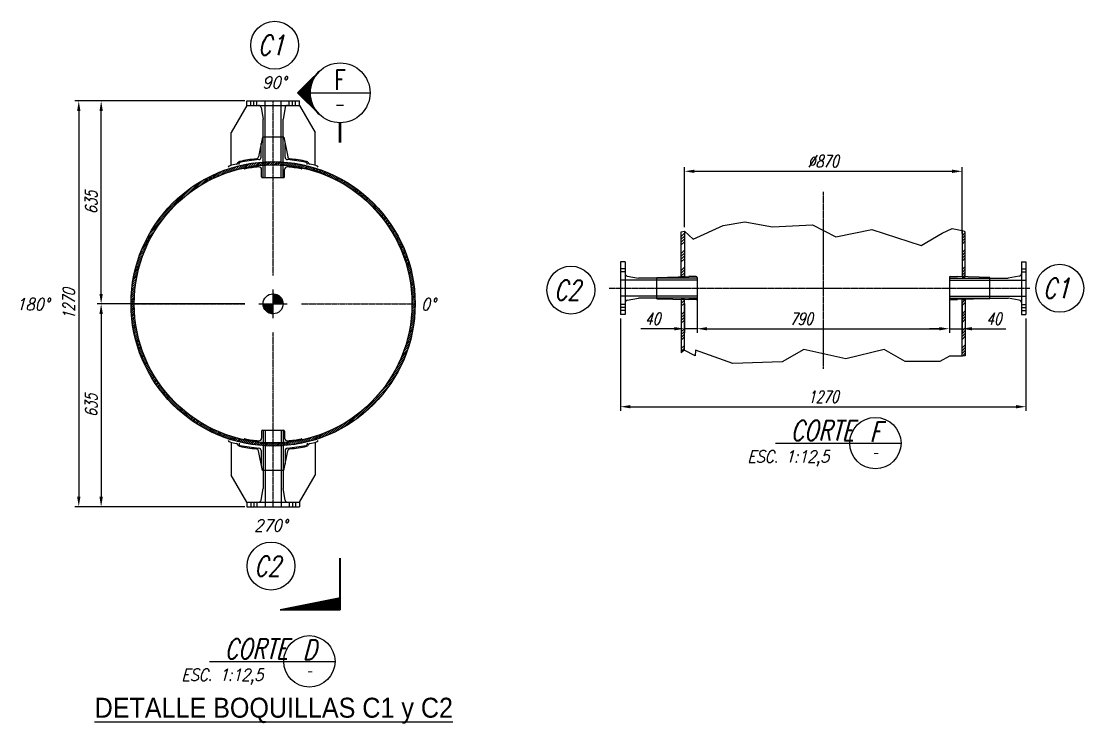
# Model space of a CAD drawing. Header units: inches. Extents: x -293597 to -232636, y -119329 to -80370.
# Drawn here: x -255422 to -252094, y -109501 to -107303 of the extents above; entities that cross this region are included whole.
import ezdxf
from ezdxf.enums import TextEntityAlignment as Align

# ---------------------------------------------------------------- set-up
doc = ezdxf.new("R2010")
doc.units = ezdxf.units.IN
doc.header["$MEASUREMENT"] = 0
doc.linetypes.add('CENTER', pattern=[2, 1.25, -0.25, 0.25, -0.25])
for name, color, linetype in [('IA-ACHU', 1, 'Continuous'), ('IA-DIBUJO', 3, 'Continuous'), ('IA-EJES', 4, 'CENTER'), ('IA-SIMBOLS', 2, 'Continuous'), ('IA-TEXT', 2, 'Continuous'), ('IA-TITLE', 6, 'Continuous'), ('IA-TRAZ', 8, 'Continuous')]:
    doc.layers.add(name, color=color, linetype=linetype)
doc.styles.add('ING-AMB', font='romans.shx', dxfattribs={"width": 0.75, "oblique": 15})
doc.styles.add('SALVADOR', font='ROMANS.SHX', dxfattribs={"width": 0.75, "oblique": 15})
doc.styles.get("Standard").update_dxf_attribs({"font": 'arial.ttf'})
doc.dimstyles.new('75', dxfattribs={"dimscale": 75, "dimtxt": 3, "dimasz": 2.5, "dimexe": 1, "dimexo": 1, "dimgap": 1, "dimtad": 1, "dimdec": 0, "dimzin": 0, "dimdsep": 46, "dimtxsty": 'ING-AMB', "dimcen": 0.1, "dimclrd": 7, "dimclre": 7, "dimclrt": 2, "dimadec": 0, "dimazin": 0, "dimtfac": 1, "dimtdec": 0, "dimtmove": 0, "dimatfit": 0, "dimfxl": 1, "dimtolj": 1, "dimtzin": 0, "dimarcsym": 0})

# ---------------------------------------------------------------- blocks, each defined once
blk = doc.blocks.new('*X4')
at = {"color": 0}
for p, q in [((2.04, 8.58), (2.16, 8.7)), ((2.05, 8.41), (2.34, 8.7)), ((2.07, 8.26), (2.51, 8.7)), ((2.09, 8.11), (2.69, 8.7)), ((2.13, 7.96), (2.87, 8.7)), ((2.17, 7.82), (3.04, 8.7)), ((2.21, 7.69), (3.22, 8.7)), ((2.26, 7.56), (3.4, 8.7)), ((2.31, 7.44), (3.57, 8.7)), ((2.37, 7.32), (3.75, 8.7)), ((2.43, 7.21), (3.93, 8.7)), ((2.5, 7.1), (4.1, 8.7)), ((2.57, 6.99), (4.28, 8.7)), ((2.64, 6.89), (4.46, 8.7)), ((2.72, 6.79), (4.63, 8.7)), ((2.8, 6.69), (4.81, 8.7)), ((2.89, 6.6), (4.99, 8.7)), ((2.98, 6.52), (5.03, 8.57)), ((3.07, 6.43), (5.03, 8.39)), ((3.17, 6.35), (5.03, 8.22)), ((3.27, 6.27), (5.03, 8.04)), ((3.37, 6.2), (5.03, 7.86)), ((3.48, 6.13), (5.03, 7.69)), ((3.59, 6.07), (5.03, 7.51)), ((3.71, 6.01), (5.03, 7.33)), ((3.83, 5.95), (5.03, 7.16)), ((3.96, 5.9), (5.03, 6.98)), ((4.09, 5.85), (5.03, 6.8)), ((4.22, 5.81), (5.03, 6.63)), ((4.36, 5.78), (5.03, 6.45)), ((4.51, 5.75), (5.03, 6.27)), ((4.66, 5.72), (5.03, 6.1)), ((4.82, 5.71), (5.03, 5.92)), ((4.99, 5.7), (5.03, 5.74))]:
    blk.add_line(p, q, dxfattribs=at)
blk = doc.blocks.new('*X5')
at = {"color": 0}
for p, q in [((5.03, 11.58), (5.16, 11.7)), ((5.03, 11.4), (5.32, 11.69)), ((5.03, 11.22), (5.48, 11.67)), ((5.03, 11.05), (5.63, 11.64)), ((5.03, 10.87), (5.77, 11.61)), ((5.03, 10.69), (5.91, 11.57)), ((5.03, 10.52), (6.05, 11.53)), ((5.03, 10.34), (6.17, 11.48)), ((5.03, 10.16), (6.3, 11.42)), ((5.03, 9.98), (6.41, 11.36)), ((5.03, 9.81), (6.53, 11.3)), ((5.03, 9.63), (6.64, 11.24)), ((5.03, 9.45), (6.75, 11.17)), ((5.03, 9.28), (6.85, 11.09)), ((5.03, 9.1), (6.95, 11.01)), ((5.03, 8.92), (7.04, 10.93)), ((5.03, 8.75), (7.13, 10.85)), ((5.17, 8.7), (7.22, 10.76)), ((5.34, 8.7), (7.3, 10.66)), ((5.52, 8.7), (7.38, 10.57)), ((5.7, 8.7), (7.46, 10.47)), ((5.87, 8.7), (7.53, 10.36)), ((6.05, 8.7), (7.6, 10.25)), ((6.23, 8.7), (7.67, 10.14)), ((6.4, 8.7), (7.73, 10.02)), ((6.58, 8.7), (7.78, 9.9)), ((6.76, 8.7), (7.83, 9.78)), ((6.93, 8.7), (7.88, 9.65)), ((7.11, 8.7), (7.92, 9.51)), ((7.29, 8.7), (7.96, 9.37)), ((7.46, 8.7), (7.99, 9.23)), ((7.64, 8.7), (8.01, 9.07)), ((7.82, 8.7), (8.03, 8.91)), ((7.99, 8.7), (8.03, 8.74))]:
    blk.add_line(p, q, dxfattribs=at)
blk = doc.blocks.new('PUNTO CENTRO')
at = {"color": 7}
blk.add_line((-2.5, 0), (2.5, 0), dxfattribs=at)
blk.add_line((0, -2.5), (0, 2.5))
blk.add_circle((0, 0), 2.5)
at = {"xscale": 0.83333333, "yscale": 0.83333333, "zscale": 0.83333333}
for name in ['*X4', '*X5']:
    blk.add_blockref(name, (-4.2, -7.25), dxfattribs=at)
blk = doc.blocks.new('EJE')
blk.add_circle((0, 6), 6)
at = {"style": 'SALVADOR', "oblique": 15, "width": 0.75}
blk.add_attdef('N', text='', height=5, dxfattribs=at).set_placement((0, 6), align=Align.MIDDLE)
blk = doc.blocks.new('*D53')
at = {"color": 7, "lineweight": -2, "transparency": 16777216}
for p, q in [((-254721.6, -108187.2), (-255183.9, -108187.2)), ((-255171.4, -108218.4), (-255171.4, -108790.9)), ((-254721.6, -108822.2), (-255183.9, -108822.2))]:
    blk.add_line(p, q, dxfattribs=at)
at = {"color": 7, "transparency": 16777216}
for points in [[(-255176.6, -108218.4), (-255166.2, -108218.4), (-255171.4, -108187.2)], [(-255176.6, -108790.9), (-255166.2, -108790.9), (-255171.4, -108822.2)]]:
    blk.add_solid(points, dxfattribs=at)
at = {"layer": 'Defpoints', "color": 0, "transparency": 16777216}
for p in [(-254709.1, -108187.2), (-255171.4, -108822.2), (-254709.1, -108822.2)]:
    blk.add_point(p, dxfattribs=at)
at = {"color": 2, "transparency": 16777216, "insert": (-255202.6, -108504.7), "char_height": 37.5, "attachment_point": 5, "rotation": 90, "style": 'ING-AMB'}
blk.add_mtext('\\A1;635', dxfattribs=at)
blk = doc.blocks.new('*D52')
at = {"color": 7, "lineweight": -2, "transparency": 16777216}
for p, q in [((-254721.6, -107552.2), (-255183.9, -107552.2)), ((-255171.4, -108155.9), (-255171.4, -107583.4)), ((-254721.6, -108187.2), (-255183.9, -108187.2))]:
    blk.add_line(p, q, dxfattribs=at)
at = {"color": 7, "transparency": 16777216}
for points in [[(-255176.6, -107583.4), (-255166.2, -107583.4), (-255171.4, -107552.2)], [(-255176.6, -108155.9), (-255166.2, -108155.9), (-255171.4, -108187.2)]]:
    blk.add_solid(points, dxfattribs=at)
at = {"layer": 'Defpoints', "color": 0, "transparency": 16777216}
for p in [(-255171.4, -107552.2), (-254709.1, -107552.2), (-254709.1, -108187.2)]:
    blk.add_point(p, dxfattribs=at)
at = {"color": 2, "transparency": 16777216, "insert": (-255202.6, -107869.7), "char_height": 37.5, "attachment_point": 5, "rotation": 90, "style": 'ING-AMB'}
blk.add_mtext('\\A1;635', dxfattribs=at)
blk = doc.blocks.new('CORTE')
blk.add_line((7.37, 0), (38.83, 0))
blk.add_circle((32.4, 0), 6.43)
at = {"style": 'SALVADOR', "oblique": 15, "width": 0.75}
blk.add_text('CORTE  ', height=5, dxfattribs=at).set_placement((32.2, 0.64), align=Align.RIGHT)
blk.add_attdef('N', text='', height=5, dxfattribs=at).set_placement((32.4, 0.35), align=Align.CENTER)
at = {"color": 2, "style": 'SALVADOR', "oblique": 15, "width": 0.75}
blk.add_attdef('REFER', text='', height=1.75, dxfattribs=at).set_placement((32.4, -3.34), align=Align.CENTER)
blk = doc.blocks.new('*U79')
at = {"layer": 'IA-EJES', "color": 0, "ltscale": 3, "transparency": 16777216}
for p, q in [((0, 89), (0, 635.1)), ((-445.1, 0), (-89, 0)), ((89, 0), (445.1, 0)), ((0, -635.1), (0, -89))]:
    blk.add_line(p, q, dxfattribs=at)
at = {"layer": 'IA-EJES', "color": 0, "linetype": 'Continuous', "ltscale": 3, "transparency": 16777216}
for p, q in [((0, -44.5), (0, 44.5)), ((-44.5, 0), (44.5, 0))]:
    blk.add_line(p, q, dxfattribs=at)
blk = doc.blocks.new('*X8')
at = {"color": 0}
for p, q in [((-1.42, 4.77), (2.66, 8.84)), ((-1.33, 4.68), (3.08, 9.09)), ((-1.24, 4.59), (2.76, 8.6)), ((-1.15, 4.51), (2.55, 8.2)), ((-1.06, 4.42), (2.39, 7.87)), ((-0.97, 4.33), (2.26, 7.56)), ((-0.88, 4.24), (2.15, 7.28)), ((-0.79, 4.16), (2.06, 7.01)), ((-0.71, 4.07), (1.99, 6.76)), ((-0.62, 3.98), (1.93, 6.53)), ((-0.53, 3.89), (1.88, 6.3)), ((-0.44, 3.8), (1.84, 6.08)), ((-0.35, 3.72), (1.81, 5.87)), ((-0.26, 3.63), (1.78, 5.67)), ((-0.17, 3.54), (1.76, 5.47)), ((-0.08, 3.45), (1.74, 5.28)), ((0.01, 3.36), (1.73, 5.09)), ((0.09, 3.28), (1.73, 4.91)), ((0.18, 3.19), (1.73, 4.73)), ((0.27, 3.1), (1.73, 4.56)), ((0.36, 3.01), (1.74, 4.39)), ((0.45, 2.92), (1.75, 4.22)), ((0.54, 2.84), (1.76, 4.06)), ((0.63, 2.75), (1.78, 3.9)), ((0.72, 2.66), (1.8, 3.75)), ((0.81, 2.57), (1.82, 3.59)), ((0.89, 2.49), (1.85, 3.44)), ((0.98, 2.4), (1.88, 3.29)), ((1.07, 2.31), (1.91, 3.15)), ((1.16, 2.22), (1.94, 3)), ((1.25, 2.13), (1.98, 2.86)), ((1.34, 2.05), (2.02, 2.73)), ((1.43, 1.96), (2.06, 2.59)), ((1.52, 1.87), (2.1, 2.45)), ((1.61, 1.78), (2.15, 2.32)), ((1.69, 1.69), (2.19, 2.19)), ((1.78, 1.61), (2.24, 2.06)), ((1.87, 1.52), (2.29, 1.94)), ((1.96, 1.43), (2.34, 1.81)), ((2.05, 1.34), (2.4, 1.69)), ((2.14, 1.26), (2.45, 1.57)), ((2.23, 1.17), (2.51, 1.45)), ((2.32, 1.08), (2.57, 1.33)), ((2.41, 0.99), (2.63, 1.22)), ((2.49, 0.9), (2.7, 1.11)), ((2.58, 0.82), (2.76, 0.99)), ((2.67, 0.73), (2.83, 0.88)), ((2.76, 0.64), (2.9, 0.77)), ((2.85, 0.55), (2.96, 0.67)), ((2.94, 0.46), (3.04, 0.56)), ((3.03, 0.38), (3.11, 0.46)), ((3.12, 0.29), (3.18, 0.35)), ((3.21, 0.2), (3.26, 0.25)), ((3.29, 0.11), (3.34, 0.15)), ((3.38, 0.02), (3.41, 0.05)), ((3.47, -0.06), (3.49, -0.04)), ((3.56, -0.15), (3.58, -0.14)), ((3.65, -0.24), (3.66, -0.23)), ((3.74, -0.33), (3.74, -0.32)), ((3.83, -0.41), (3.83, -0.41)), ((3.92, -0.5), (3.92, -0.5))]:
    blk.add_line(p, q, dxfattribs=at)
blk = doc.blocks.new('CIRCO1')
for q in [(-5.27, 5.33), (-5.27, -5.33)]:
    blk.add_line((-10.67, 0), q)
at = {"const_width": 0.7}
blk.add_lwpolyline([(0, -7.5), (0, -12.5)], dxfattribs=at)
blk.add_arc((0, 0), 7.5, 134.6778, 225.3222)
blk.add_blockref('*X8', (-9.23, -4.79))
blk = doc.blocks.new('*X10')
at = {"color": 0}
for p, q in [((10.42, 3), (12.78, 5.36)), ((10.6, 3), (13, 5.4)), ((10.78, 3), (13.22, 5.44)), ((10.95, 3), (13.44, 5.49)), ((11.13, 3), (13.66, 5.53)), ((11.31, 3), (13.89, 5.58)), ((11.49, 3), (14.11, 5.62)), ((11.66, 3), (14.33, 5.67)), ((11.84, 3), (14.55, 5.71)), ((12.02, 3), (14.77, 5.75)), ((12.19, 3), (14.99, 5.8)), ((12.37, 3), (15.21, 5.84)), ((12.55, 3), (15.43, 5.89)), ((12.72, 3), (15.65, 5.93)), ((12.9, 3), (15.87, 5.97)), ((13.08, 3), (16, 5.92)), ((13.25, 3), (16, 5.75)), ((13.43, 3), (16, 5.57)), ((13.61, 3), (16, 5.39)), ((1.06, 3), (1.07, 3.01)), ((1.23, 3), (1.29, 3.06)), ((1.41, 3), (1.51, 3.1)), ((1.59, 3), (1.73, 3.15)), ((1.76, 3), (1.95, 3.19)), ((1.94, 3), (2.17, 3.23)), ((2.12, 3), (2.4, 3.28)), ((2.29, 3), (2.62, 3.32)), ((2.47, 3), (2.84, 3.37)), ((2.65, 3), (3.06, 3.41)), ((2.82, 3), (3.28, 3.46)), ((3, 3), (3.5, 3.5)), ((3.18, 3), (3.72, 3.54)), ((3.35, 3), (3.94, 3.59)), ((3.53, 3), (4.16, 3.63)), ((3.71, 3), (4.38, 3.68)), ((3.88, 3), (4.6, 3.72)), ((4.06, 3), (4.83, 3.77)), ((4.24, 3), (5.05, 3.81)), ((4.41, 3), (5.27, 3.85)), ((4.59, 3), (5.49, 3.9)), ((4.77, 3), (5.71, 3.94)), ((4.94, 3), (5.93, 3.99)), ((5.12, 3), (6.15, 4.03)), ((5.3, 3), (6.37, 4.07)), ((5.47, 3), (6.59, 4.12)), ((5.65, 3), (6.81, 4.16)), ((5.83, 3), (7.04, 4.21)), ((6.01, 3), (7.26, 4.25)), ((6.18, 3), (7.48, 4.3)), ((6.36, 3), (7.7, 4.34)), ((6.54, 3), (7.92, 4.38)), ((6.71, 3), (8.14, 4.43)), ((6.89, 3), (8.36, 4.47)), ((7.07, 3), (8.58, 4.52)), ((7.24, 3), (8.8, 4.56)), ((7.42, 3), (9.02, 4.6)), ((7.6, 3), (9.25, 4.65)), ((7.77, 3), (9.47, 4.69)), ((7.95, 3), (9.69, 4.74)), ((8.13, 3), (9.91, 4.78)), ((8.3, 3), (10.13, 4.83)), ((8.48, 3), (10.35, 4.87)), ((8.66, 3), (10.57, 4.91)), ((8.83, 3), (10.79, 4.96)), ((9.01, 3), (11.01, 5)), ((9.19, 3), (11.23, 5.05)), ((9.36, 3), (11.45, 5.09)), ((9.54, 3), (11.68, 5.14)), ((9.72, 3), (11.9, 5.18)), ((9.89, 3), (12.12, 5.22)), ((10.07, 3), (12.34, 5.27)), ((10.25, 3), (12.56, 5.31)), ((13.78, 3), (16, 5.22)), ((13.96, 3), (16, 5.04)), ((14.14, 3), (16, 4.86)), ((14.31, 3), (16, 4.69)), ((14.49, 3), (16, 4.51)), ((14.67, 3), (16, 4.33)), ((14.84, 3), (16, 4.16)), ((15.02, 3), (16, 3.98)), ((15.2, 3), (16, 3.8)), ((15.37, 3), (16, 3.63)), ((15.55, 3), (16, 3.45)), ((15.73, 3), (16, 3.27)), ((15.9, 3), (16, 3.1))]:
    blk.add_line(p, q, dxfattribs=at)
blk = doc.blocks.new('FLECOR')
for p, q in [((0, -9.98), (-15, -12.98)), ((-15, -12.98), (0, -12.98))]:
    blk.add_line(p, q)
at = {"const_width": 0.5}
blk.add_lwpolyline([(0, -12.98), (0, 0)], dxfattribs=at)
blk.add_blockref('*X10', (-16, -15.98))
blk = doc.blocks.new('CIRCO')
blk.add_line((-7.5, 0), (7.5, 0))
blk.add_circle((0, 0), 7.5)
at = {"style": 'SALVADOR', "oblique": 15, "width": 0.75}
for tag, height, p in [('N', 5, (0, 0.78)), ('REFER', 2, (0, -3.68))]:
    blk.add_attdef(tag, text='', height=height, dxfattribs=at).set_placement(p, align=Align.CENTER)
blk = doc.blocks.new('*D85')
at = {"color": 7, "lineweight": -2, "transparency": 16777216}
for p, q in [((-253544.7, -108233.1), (-253544.7, -108521.5)), ((-252274.7, -108233.1), (-252274.7, -108521.5)), ((-253513.4, -108509), (-252305.9, -108509))]:
    blk.add_line(p, q, dxfattribs=at)
at = {"color": 7, "transparency": 16777216}
for points in [[(-253513.4, -108503.8), (-253513.4, -108514.2), (-253544.7, -108509)], [(-252305.9, -108503.8), (-252305.9, -108514.2), (-252274.7, -108509)]]:
    blk.add_solid(points, dxfattribs=at)
at = {"layer": 'Defpoints', "color": 0, "transparency": 16777216}
for p in [(-253544.7, -108220.6), (-252274.7, -108220.6), (-252274.7, -108509)]:
    blk.add_point(p, dxfattribs=at)
at = {"color": 2, "transparency": 16777216, "insert": (-252909.7, -108477.8), "char_height": 37.5, "attachment_point": 5, "style": 'ING-AMB'}
blk.add_mtext('\\A1;1270', dxfattribs=at)
blk = doc.blocks.new('*D86')
at = {"color": 7, "lineweight": -2, "transparency": 16777216}
for p, q in [((-253304.7, -108125.5), (-253304.7, -108277.5)), ((-253344.4, -108186.2), (-253344.4, -108277.5)), ((-253375.7, -108265), (-253480.9, -108265)), ((-253304.7, -108265), (-253344.4, -108265)), ((-253273.4, -108265), (-253242.2, -108265))]:
    blk.add_line(p, q, dxfattribs=at)
at = {"color": 7, "transparency": 16777216}
for points in [[(-253375.7, -108259.8), (-253375.7, -108270.2), (-253344.4, -108265)], [(-253273.4, -108259.8), (-253273.4, -108270.2), (-253304.7, -108265)]]:
    blk.add_solid(points, dxfattribs=at)
at = {"layer": 'Defpoints', "color": 0, "transparency": 16777216}
for p in [(-253304.7, -108113), (-253344.4, -108173.7), (-253344.4, -108265)]:
    blk.add_point(p, dxfattribs=at)
at = {"color": 2, "transparency": 16777216, "insert": (-253443.9, -108233.7), "char_height": 37.5, "attachment_point": 5, "style": 'ING-AMB'}
blk.add_mtext('\\A1;40', dxfattribs=at)
blk = doc.blocks.new('*D87')
at = {"color": 7, "lineweight": -2, "transparency": 16777216}
for p, q in [((-252514.7, -108150.5), (-252514.7, -108277.5)), ((-252474.7, -108186.2), (-252474.7, -108277.5)), ((-252545.9, -108265), (-252577.2, -108265)), ((-252514.7, -108265), (-252474.7, -108265)), ((-252443.4, -108265), (-252338.2, -108265))]:
    blk.add_line(p, q, dxfattribs=at)
at = {"color": 7, "transparency": 16777216}
for points in [[(-252545.9, -108259.8), (-252545.9, -108270.2), (-252514.7, -108265)], [(-252443.4, -108259.8), (-252443.4, -108270.2), (-252474.7, -108265)]]:
    blk.add_solid(points, dxfattribs=at)
at = {"layer": 'Defpoints', "color": 0, "transparency": 16777216}
for p in [(-252514.7, -108138), (-252474.7, -108173.7), (-252474.7, -108265)]:
    blk.add_point(p, dxfattribs=at)
at = {"color": 2, "transparency": 16777216, "insert": (-252375.2, -108233.7), "char_height": 37.5, "attachment_point": 5, "style": 'ING-AMB'}
blk.add_mtext('\\A1;40', dxfattribs=at)
blk = doc.blocks.new('*D89')
at = {"color": 7, "lineweight": -2, "transparency": 16777216}
for p, q in [((-253344.7, -107947.6), (-253344.7, -107759.9)), ((-253313.4, -107772.4), (-252505.9, -107772.4)), ((-252474.7, -107966.8), (-252474.7, -107759.9))]:
    blk.add_line(p, q, dxfattribs=at)
at = {"color": 7, "transparency": 16777216}
for points in [[(-253313.4, -107767.2), (-253313.4, -107777.6), (-253344.7, -107772.4)], [(-252505.9, -107767.2), (-252505.9, -107777.6), (-252474.7, -107772.4)]]:
    blk.add_solid(points, dxfattribs=at)
at = {"layer": 'Defpoints', "color": 0, "transparency": 16777216}
for p in [(-252474.7, -107772.4), (-253344.7, -107960.1), (-252474.7, -107979.3)]:
    blk.add_point(p, dxfattribs=at)
at = {"color": 2, "transparency": 16777216, "insert": (-252909.7, -107741.1), "char_height": 37.5, "attachment_point": 5, "style": 'ING-AMB'}
blk.add_mtext('\\A1;%%C870', dxfattribs=at)
blk = doc.blocks.new('*D88')
at = {"color": 7, "lineweight": -2, "transparency": 16777216}
for p, q in [((-253304.7, -108119), (-253304.7, -108277.5)), ((-252514.7, -108114.5), (-252514.7, -108277.5)), ((-253273.4, -108265), (-252545.9, -108265))]:
    blk.add_line(p, q, dxfattribs=at)
at = {"color": 7, "transparency": 16777216}
for points in [[(-253273.4, -108259.8), (-253273.4, -108270.2), (-253304.7, -108265)], [(-252545.9, -108259.8), (-252545.9, -108270.2), (-252514.7, -108265)]]:
    blk.add_solid(points, dxfattribs=at)
at = {"layer": 'Defpoints', "color": 0, "transparency": 16777216}
for p in [(-253304.7, -108106.5), (-252514.7, -108102), (-252514.7, -108265)]:
    blk.add_point(p, dxfattribs=at)
at = {"color": 2, "transparency": 16777216, "insert": (-252978.2, -108233.7), "char_height": 37.5, "attachment_point": 5, "style": 'ING-AMB'}
blk.add_mtext('\\A1;790', dxfattribs=at)
blk = doc.blocks.new('*D130')
at = {"color": 7, "lineweight": -2, "transparency": 16777216}
for p, q in [((-254728, -107552.2), (-255254, -107552.2)), ((-255241.5, -107583.4), (-255241.5, -108790.9)), ((-254728, -108822.2), (-255254, -108822.2))]:
    blk.add_line(p, q, dxfattribs=at)
at = {"color": 7, "transparency": 16777216}
for points in [[(-255246.7, -107583.4), (-255236.3, -107583.4), (-255241.5, -107552.2)], [(-255246.7, -108790.9), (-255236.3, -108790.9), (-255241.5, -108822.2)]]:
    blk.add_solid(points, dxfattribs=at)
at = {"layer": 'Defpoints', "color": 0, "transparency": 16777216}
for p in [(-254715.5, -107552.2), (-255241.5, -108822.2), (-254715.5, -108822.2)]:
    blk.add_point(p, dxfattribs=at)
at = {"color": 2, "transparency": 16777216, "insert": (-255272.7, -108187.2), "char_height": 37.5, "attachment_point": 5, "rotation": 90, "style": 'ING-AMB'}
blk.add_mtext('\\A1;1270', dxfattribs=at)

msp = doc.modelspace()

# ---------------------------------------------------------------- hatches: boundary and pattern name
at = {"layer": 'IA-ACHU'}
h = msp.add_hatch(dxfattribs=at)
h.set_pattern_fill('ANSI31', color=256, scale=35)
h.set_pattern_definition([(45, (5654.8454, 1e-07), (-3.09359217, 3.09359217), [])])
h.paths.add_polyline_path([(-254632.86, -107742.18), (-254632.86, -107752.18, -0.4142136), (-254197.86, -108187.18, -0.4142136), (-254632.86, -108622.18), (-254632.86, -108632.18, 0.4142136), (-254187.86, -108187.18, 0.4142136)])
h.paths.add_polyline_path([(-254632.86, -107752.18), (-254632.86, -107742.18, 0.4142136), (-255077.86, -108187.18, 0.4142136), (-254632.86, -108632.18), (-254632.86, -108622.18, -0.4142136), (-255067.86, -108187.18, -0.4142136)])
h = msp.add_hatch(dxfattribs=at)
h.set_pattern_fill('ANSI34', color=256, scale=50)
h.set_pattern_definition([(45, (2322.81, -24260.845), (-26.5165043, 26.5165043), []), (45, (2331.648, -24260.845), (-26.5165043, 26.5165043), []), (45, (2340.486, -24260.845), (-26.5165043, 26.5165043), []), (45, (2349.325, -24260.845), (-26.5165043, 26.5165043), [])])
h.paths.add_polyline_path([(-252474.68, -108102.37), (-252464.68, -108102.37), (-252464.68, -107962), (-252474.68, -107957.82)])
h = msp.add_hatch(dxfattribs=at)
h.set_pattern_fill('ANSI34', color=256, scale=50)
h.set_pattern_definition([(45, (2452.81, -24260.845), (-26.5165043, 26.5165043), []), (45, (2461.648, -24260.845), (-26.5165043, 26.5165043), []), (45, (2470.486, -24260.845), (-26.5165043, 26.5165043), []), (45, (2479.325, -24260.845), (-26.5165043, 26.5165043), [])])
h.paths.add_polyline_path([(-253344.68, -108102.37), (-253354.68, -108102.37), (-253354.68, -107962), (-253344.68, -107960.1)])
h = msp.add_hatch(dxfattribs=at)
h.set_pattern_fill('ANSI34', color=256, scale=50)
h.set_pattern_definition([(45, (2452.81, -24134.707), (-26.5165043, 26.5165043), []), (45, (2461.648, -24134.707), (-26.5165043, 26.5165043), []), (45, (2470.486, -24134.707), (-26.5165043, 26.5165043), []), (45, (2479.325, -24134.707), (-26.5165043, 26.5165043), [])])
h.paths.add_polyline_path([(-253344.68, -108173.66), (-253354.68, -108173.41), (-253354.68, -108340.43), (-253344.68, -108331.18)])
h = msp.add_hatch(dxfattribs=at)
h.set_pattern_fill('ANSI34', color=256, scale=50)
h.set_pattern_definition([(45, (2322.81, -24134.707), (-26.5165043, 26.5165043), []), (45, (2331.648, -24134.707), (-26.5165043, 26.5165043), []), (45, (2340.486, -24134.707), (-26.5165043, 26.5165043), []), (45, (2349.325, -24134.707), (-26.5165043, 26.5165043), [])])
h.paths.add_polyline_path([(-252474.68, -108173.66), (-252464.68, -108173.41), (-252464.68, -108350.15), (-252474.68, -108350.63)])

# ---------------------------------------------------------------- linework, layer by layer
at = {"layer": 'IA-DIBUJO'}
for p, q in [((-254715.46, -107552.18), (-254550.26, -107552.18)), ((-254715.46, -107566.48), (-254715.46, -107552.18)), ((-254550.26, -107566.48), (-254550.26, -107552.18)), ((-254715.46, -107566.48), (-254764.36, -107651.18)), ((-254715.46, -107566.48), (-254550.26, -107566.48)), ((-254670.26, -107573.19), (-254664.36, -107609.18)), ((-254595.46, -107573.19), (-254601.36, -107609.18)), ((-254550.26, -107566.48), (-254501.36, -107651.18)), ((-254664.36, -107665.73), (-254664.36, -107609.18)), ((-254601.36, -107665.73), (-254601.36, -107609.18)), ((-254764.36, -107753.95), (-254764.36, -107651.18)), ((-254501.36, -107753.95), (-254501.36, -107651.18)), ((-254666.36, -107665.73), (-254678.65, -107727.18)), ((-254599.36, -107665.73), (-254666.36, -107665.73)), ((-254599.36, -107665.73), (-254587.07, -107727.18)), ((-254724.36, -107761.6), (-254724.36, -107760.63)), ((-254668.86, -107789.18), (-254668.86, -107766.67)), ((-254596.86, -107789.18), (-254596.86, -107766.67)), ((-254541.36, -107761.6), (-254541.36, -107760.63)), ((-254665.86, -107792.18), (-254599.86, -107792.18)), ((-253544.68, -108055.42), (-253544.68, -108220.62)), ((-253530.38, -108055.42), (-253544.68, -108055.42)), ((-253530.38, -108055.42), (-253530.38, -108220.62)), ((-252288.98, -108055.42), (-252288.98, -108220.62)), ((-252288.98, -108055.42), (-252274.68, -108055.42)), ((-252274.68, -108055.42), (-252274.68, -108220.62)), ((-253523.67, -108100.62), (-253488.68, -108106.52)), ((-253431.13, -108106.52), (-253488.68, -108106.52)), ((-253431.13, -108104.52), (-253330.19, -108102.02)), ((-253431.13, -108171.52), (-253431.13, -108104.52)), ((-253307.68, -108102.02), (-253330.19, -108102.02)), ((-253304.68, -108105.02), (-253304.68, -108171.02)), ((-252514.68, -108105.02), (-252514.68, -108171.02)), ((-252511.68, -108102.02), (-252489.17, -108102.02)), ((-252388.23, -108104.52), (-252489.17, -108102.02)), ((-252388.23, -108171.52), (-252388.23, -108104.52)), ((-252388.23, -108106.52), (-252330.68, -108106.52)), ((-252295.69, -108100.62), (-252330.68, -108106.52)), ((-253523.67, -108175.42), (-253488.68, -108169.52)), ((-253431.13, -108169.52), (-253488.68, -108169.52)), ((-253431.13, -108171.52), (-253330.19, -108174.02)), ((-253307.68, -108174.02), (-253330.19, -108174.02)), ((-252511.68, -108174.02), (-252489.17, -108174.02)), ((-252388.23, -108171.52), (-252489.17, -108174.02)), ((-252388.23, -108169.52), (-252330.68, -108169.52)), ((-252295.69, -108175.42), (-252330.68, -108169.52)), ((-253530.38, -108220.62), (-253544.68, -108220.62)), ((-252288.98, -108220.62), (-252274.68, -108220.62)), ((-254668.86, -108585.18), (-254668.86, -108607.69)), ((-254665.86, -108582.18), (-254599.86, -108582.18)), ((-254596.86, -108585.18), (-254596.86, -108607.69)), ((-254764.36, -108620.42), (-254764.36, -108723.19)), ((-254724.36, -108612.77), (-254724.36, -108613.74)), ((-254541.36, -108612.77), (-254541.36, -108613.74)), ((-254501.36, -108620.42), (-254501.36, -108723.19)), ((-254666.36, -108708.64), (-254678.65, -108647.19)), ((-254599.36, -108708.64), (-254587.07, -108647.19)), ((-254715.46, -108807.88), (-254764.36, -108723.19)), ((-254599.36, -108708.64), (-254666.36, -108708.64)), ((-254664.36, -108708.64), (-254664.36, -108765.18)), ((-254601.36, -108708.64), (-254601.36, -108765.18)), ((-254550.26, -108807.88), (-254501.36, -108723.19)), ((-254670.26, -108801.18), (-254664.36, -108765.18)), ((-254595.46, -108801.18), (-254601.36, -108765.18)), ((-254715.46, -108807.88), (-254550.26, -108807.88)), ((-254715.46, -108807.88), (-254715.46, -108822.18)), ((-254715.46, -108822.18), (-254550.26, -108822.18)), ((-254550.26, -108807.88), (-254550.26, -108822.18))]:
    msp.add_line(p, q, dxfattribs=at)
for points in [[(-253344.68, -107960.1), (-253317.05, -107984.92), (-253223.48, -107942.36), (-253155.02, -107930.14), (-253068.17, -107946.62), (-252943.48, -107939.8), (-252870.53, -107977.34), (-252757.12, -107954.6), (-252602.48, -108004.17), (-252537.04, -107966.39), (-252505.76, -107951.26), (-252474.68, -107957.82)], [(-252474.68, -108350.63), (-252514.43, -108350.63), (-252544.62, -108367.48), (-252652.73, -108367.48), (-252718.46, -108329.53), (-252838.46, -108359.55), (-252970.2, -108329.53), (-253038.67, -108369.06), (-253192.81, -108374.3), (-253309.86, -108332.29), (-253310.57, -108349.9), (-253344.98, -108331.76)]]:
    msp.add_lwpolyline(points, dxfattribs=at)
for points in [[(-252474.68, -108102.37), (-252464.68, -108102.37), (-252464.68, -107962), (-252474.68, -107957.82)], [(-253344.68, -108102.37), (-253354.68, -108102.37), (-253354.68, -107962), (-253344.68, -107960.1)], [(-253344.68, -108173.66), (-253354.68, -108173.41), (-253354.68, -108340.43), (-253344.68, -108331.18)], [(-252474.68, -108173.66), (-252464.68, -108173.41), (-252464.68, -108350.15), (-252474.68, -108350.63)]]:
    msp.add_lwpolyline(points, close=True, dxfattribs=at)
for radius in [445, 435]:
    msp.add_circle((-254632.86, -108187.18), radius, dxfattribs=at)
for centre, radius, start, end in [((-254678.16, -107574.48), 8, 9.30994, 90), ((-254587.57, -107574.48), 8, 90, 170.69006), ((-254766.36, -107762.77), 8, 105.25752, 156.92714), ((-254632.86, -108252.18), 515.3, 102.85459, 105.25752), ((-254749.28, -107742), 8, 282.85459, 337.37328), ((-254736.36, -107747.39), 6, 101.5869, 157.37328), ((-254632.86, -108252.18), 521.3, 95.81579, 101.5869), ((-254686.5, -107725.61), 8, 275.81579, 348.69007), ((-254579.23, -107725.61), 8, 191.30993, 264.18421), ((-254632.86, -108252.18), 521.3, 78.4131, 84.18421), ((-254529.36, -107747.39), 6, 22.62672, 78.4131), ((-254516.44, -107742), 8, 202.62672, 257.14541), ((-254632.86, -108252.18), 515.3, 74.74248, 77.14541), ((-254499.36, -107762.77), 8, 23.07286, 74.74248), ((-254721.36, -107761.6), 3, 180, 280.22607), ((-254632.86, -108252.18), 495.5, 95.17836, 100.22607), ((-254676.86, -107766.67), 8, 0, 95.17836), ((-254665.86, -107789.18), 3, 180, 270), ((-254599.86, -107789.18), 3, 270, 0), ((-254588.86, -107766.67), 8, 84.82164, 180), ((-254632.86, -108252.18), 495.5, 79.77393, 84.82164), ((-254544.36, -107761.6), 3, 259.77393, 0), ((-253522.38, -108092.72), 8, 180, 260.69006), ((-253307.68, -108105.02), 3, 0, 90), ((-252511.68, -108105.02), 3, 90, 180), ((-252296.98, -108092.72), 8, 279.30994, 0), ((-253522.38, -108183.31), 8, 99.30994, 180), ((-253307.68, -108171.02), 3, 270, 0), ((-252511.68, -108171.02), 3, 180, 270), ((-252296.98, -108183.31), 8, 0, 80.69006), ((-254665.86, -108585.18), 3, 90, 180), ((-254599.86, -108585.18), 3, 0, 90), ((-254766.36, -108611.6), 8, 203.07286, 254.74248), ((-254632.86, -108122.18), 515.3, 254.74248, 257.14541), ((-254721.36, -108612.77), 3, 79.77393, 180), ((-254632.86, -108122.18), 495.5, 259.77393, 264.82164), ((-254676.86, -108607.69), 8, 264.82164, 0), ((-254588.86, -108607.69), 8, 180, 275.17836), ((-254632.86, -108122.18), 495.5, 275.17836, 280.22607), ((-254544.36, -108612.77), 3, 0, 100.22607), ((-254632.86, -108122.18), 515.3, 282.85459, 285.25752), ((-254499.36, -108611.6), 8, 285.25752, 336.92714), ((-254749.28, -108632.37), 8, 22.62672, 77.14541), ((-254736.36, -108626.98), 6, 202.62672, 258.4131), ((-254632.86, -108122.18), 521.3, 258.4131, 264.18421), ((-254686.5, -108648.76), 8, 11.30993, 84.18421), ((-254579.23, -108648.76), 8, 95.81579, 168.69007), ((-254632.86, -108122.18), 521.3, 275.81579, 281.5869), ((-254529.36, -108626.98), 6, 281.5869, 337.37328), ((-254516.44, -108632.37), 8, 102.85459, 157.37328), ((-254678.16, -108799.88), 8, 270, 350.69006), ((-254587.57, -108799.88), 8, 189.30994, 270)]:
    msp.add_arc(centre, radius, start, end, dxfattribs=at)
at = {"layer": 'IA-EJES'}
for p, q in [((-254693.16, -107566.48), (-254693.16, -107552.18)), ((-254572.56, -107566.48), (-254572.56, -107552.18)), ((-253530.38, -108077.72), (-253544.68, -108077.72)), ((-252288.98, -108077.72), (-252274.68, -108077.72)), ((-253530.38, -108198.32), (-253544.68, -108198.32)), ((-252288.98, -108198.32), (-252274.68, -108198.32)), ((-254693.16, -108807.88), (-254693.16, -108822.18)), ((-254572.56, -108807.88), (-254572.56, -108822.18))]:
    msp.add_line(p, q, dxfattribs=at)
at = {"layer": 'IA-EJES', "ltscale": 1.5}
for p, q in [((-252909.68, -107836.68), (-252909.68, -108390.22)), ((-253579.74, -108138.02), (-252263.02, -108138.02))]:
    msp.add_line(p, q, dxfattribs=at)
at = {"layer": 'IA-TRAZ'}
for p, q in [((-254702.66, -107566.48), (-254702.66, -107552.18)), ((-254683.66, -107566.48), (-254683.66, -107552.18)), ((-254657.86, -107792.18), (-254657.86, -107552.18)), ((-254607.86, -107792.18), (-254607.86, -107552.18)), ((-254582.06, -107566.48), (-254582.06, -107552.18)), ((-254563.06, -107566.48), (-254563.06, -107552.18)), ((-254670.36, -107727.86), (-254670.36, -107685.73)), ((-254664.36, -107792.18), (-254664.36, -107665.73)), ((-254601.36, -107792.18), (-254601.36, -107665.73)), ((-254595.36, -107727.86), (-254595.36, -107685.73)), ((-254739.36, -107751.08), (-254739.36, -107747.39)), ((-254526.36, -107751.08), (-254526.36, -107747.39)), ((-253530.38, -108087.22), (-253544.68, -108087.22)), ((-252288.98, -108087.22), (-252274.68, -108087.22)), ((-253304.68, -108113.02), (-253544.68, -108113.02)), ((-253304.68, -108106.52), (-253431.13, -108106.52)), ((-252514.68, -108106.52), (-252388.23, -108106.52)), ((-252514.68, -108113.02), (-252274.68, -108113.02)), ((-253304.68, -108163.02), (-253544.68, -108163.02)), ((-253530.38, -108188.82), (-253544.68, -108188.82)), ((-253304.68, -108169.52), (-253431.13, -108169.52)), ((-253304.68, -108169.52), (-253431.13, -108169.52)), ((-252514.68, -108163.02), (-252274.68, -108163.02)), ((-252514.68, -108169.52), (-252388.23, -108169.52)), ((-252514.68, -108169.52), (-252388.23, -108169.52)), ((-252288.98, -108188.82), (-252274.68, -108188.82)), ((-253530.38, -108207.82), (-253544.68, -108207.82)), ((-252288.98, -108207.82), (-252274.68, -108207.82)), ((-254664.36, -108582.18), (-254664.36, -108708.64)), ((-254657.86, -108582.18), (-254657.86, -108822.18)), ((-254607.86, -108582.18), (-254607.86, -108822.18)), ((-254601.36, -108582.18), (-254601.36, -108708.64)), ((-254739.36, -108623.29), (-254739.36, -108626.98)), ((-254526.36, -108623.29), (-254526.36, -108626.98)), ((-254670.36, -108646.51), (-254670.36, -108688.64)), ((-254595.36, -108646.51), (-254595.36, -108688.64)), ((-254702.66, -108807.88), (-254702.66, -108822.18)), ((-254683.66, -108807.88), (-254683.66, -108822.18)), ((-254582.06, -108807.88), (-254582.06, -108822.18)), ((-254563.06, -108807.88), (-254563.06, -108822.18))]:
    msp.add_line(p, q, dxfattribs=at)
for centre, radius, start, end in [((-254736.36, -107747.39), 3, 101.5869, 180), ((-254632.86, -108252.18), 518.3, 94.95956, 101.5869), ((-254678.36, -107727.86), 8, 274.95956, 0), ((-254587.36, -107727.86), 8, 180, 265.04044), ((-254632.86, -108252.18), 518.3, 78.4131, 85.04044), ((-254529.36, -107747.39), 3, 0, 78.4131), ((-254736.36, -108626.98), 3, 180, 258.4131), ((-254632.86, -108122.18), 518.3, 258.4131, 265.04044), ((-254678.36, -108646.51), 8, 0, 85.04044), ((-254587.36, -108646.51), 8, 94.95956, 180), ((-254632.86, -108122.18), 518.3, 274.95956, 281.5869), ((-254529.36, -108626.98), 3, 281.5869, 0)]:
    msp.add_arc(centre, radius, start, end, dxfattribs=at)

# ---------------------------------------------------------------- block references
at = {"layer": 'IA-EJES', "ltscale": 3}
msp.add_blockref('*U79', (-254632.86, -108187.18), dxfattribs=at)
at = {"layer": 'IA-SIMBOLS'}
ref = msp.add_blockref('EJE', (-254627.83, -107452.9), dxfattribs=dict(at, xscale=12.5, yscale=12.5, zscale=12.5))
ref.add_attrib('N', 'C1', dxfattribs={"layer": '0', "height": 62.5, "style": 'SALVADOR', "oblique": 15, "width": 0.75}).set_placement((-254639.82, -107377.9), align=Align.MIDDLE)
ref = msp.add_blockref('CIRCO', (-254423.03, -107526.87), dxfattribs=dict(at, xscale=12.5, yscale=12.5, zscale=4))
ref.add_attrib('N', 'F', dxfattribs={"layer": '0', "height": 62.5, "style": 'SALVADOR', "oblique": 0.30704, "width": 0.75}).set_placement((-254423.03, -107517.12), align=Align.CENTER)
ref.add_attrib('REFER', '-', dxfattribs={"layer": '0', "height": 37.5, "style": 'SALVADOR', "oblique": 0.30704, "width": 0.75}).set_placement((-254423.54, -107581.31), align=Align.CENTER)
for name, p, xscale, yscale, zscale in [('CIRCO1', (-254423.03, -107526.87), 12.50000000000001, 12.50000000000001, 4), ('PUNTO CENTRO', (-254632.86, -108187.18), 12.5, 12.5, 12.5), ('FLECOR', (-254423.03, -108982.75), 12.50000000000001, 12.50000000000001, 4)]:
    msp.add_blockref(name, p, dxfattribs=dict(at, xscale=xscale, yscale=yscale, zscale=zscale))
ref = msp.add_blockref('EJE', (-253700.07, -108219.17), dxfattribs=dict(at, xscale=12.5, yscale=12.5, zscale=12.5))
ref.add_attrib('N', 'C2', dxfattribs={"layer": '0', "height": 62.5, "style": 'SALVADOR', "oblique": 15, "width": 0.75}).set_placement((-253712.06, -108144.17), align=Align.MIDDLE)
ref = msp.add_blockref('EJE', (-252168.74, -108213.49), dxfattribs=dict(at, xscale=12.5, yscale=12.5, zscale=12.5))
ref.add_attrib('N', 'C1', dxfattribs={"layer": '0', "height": 62.5, "style": 'SALVADOR', "oblique": 15, "width": 0.75}).set_placement((-252180.74, -108138.49), align=Align.MIDDLE)
ref = msp.add_blockref('EJE', (-254639.35, -109082.69), dxfattribs=dict(at, xscale=12.5, yscale=12.5, zscale=12.5))
ref.add_attrib('N', 'C2', dxfattribs={"layer": '0', "height": 62.5, "style": 'SALVADOR', "oblique": 15, "width": 0.75}).set_placement((-254651.34, -109007.69), align=Align.MIDDLE)
at = {"layer": 'IA-TITLE', "xscale": 12.5, "yscale": 12.5, "zscale": 12.5}
for p, values in [((-253151.51, -108622.86), {'N': 'F', 'REFER': '-'}), ((-254924.31, -109305.83), {'N': 'D', 'REFER': '-'})]:
    msp.add_blockref('CORTE', p, dxfattribs=at).add_auto_attribs(values)

# ---------------------------------------------------------------- texts
at = {"color": 6, "width": 0.9}
msp.add_text('%%UDETALLE BOQUILLAS C1 y C2', height=62.5, dxfattribs=at).set_placement((-254630.6, -109459.91), align=Align.MIDDLE)
at = {"layer": 'IA-TEXT', "style": 'ING-AMB', "oblique": 15, "width": 0.9}
for s, p in [('90°', (-254666.7, -107513.09)), ('180%%d', (-255437.58, -108207.33)), ('0°', (-254169.71, -108207.24)), ('270°', (-254692.4, -108899.37))]:
    msp.add_text(s, height=37.5, dxfattribs=at).set_placement(p)
at = {"layer": 'IA-TEXT', "char_height": 37.5, "width": 509.7528, "attachment_point": 2, "style": 'ING-AMB'}
for insert in [(-253019.56, -108646.26), (-254792.37, -109329.22)]:
    msp.add_mtext('{\\W0.9;\\T0.95;ESC. 1:12,5}', dxfattribs=dict(at, insert=insert))

# ---------------------------------------------------------------- dimensions: what is measured, and where the dimension line sits
dim = msp.add_linear_dim(base=(-255241.5, -108822.18), p1=(-254715.46, -107552.18), p2=(-254715.46, -108822.18), angle=90, dimstyle='75', override={"dimscale": 12.5})
dim.commit()
dim.dimension.update_dxf_attribs({"geometry": '*D130', "text_midpoint": (-255272.75, -108187.18)})
for p2, distance, picture, middle in [((-254709.06, -107552.18), 462.32, '*D52', (-255202.63, -107869.68)), ((-254709.06, -108822.18), -462.32, '*D53', (-255202.63, -108504.68))]:
    dim = msp.add_aligned_dim(p1=(-254709.06, -108187.18), p2=p2, distance=distance, dimstyle='75', override={"dimscale": 12.5})
    dim.commit()
    dim.dimension.update_dxf_attribs({"geometry": picture, "text_midpoint": middle})
dim = msp.add_linear_dim(base=(-252474.68, -107772.38), p1=(-253344.68, -107960.1), p2=(-252474.68, -107979.35), text='%%C<>', dimstyle='75', override={"dimscale": 12.5})
dim.commit()
dim.dimension.update_dxf_attribs({"geometry": '*D89', "text_midpoint": (-252909.68, -107741.13)})
for base, p1, p2, picture, middle in [((-253344.42, -108264.96), (-253304.68, -108113.02), (-253344.42, -108173.66), '*D86', (-253443.91, -108233.71)), ((-252474.68, -108264.96), (-252514.68, -108138.02), (-252474.68, -108173.66), '*D87', (-252375.19, -108233.71)), ((-252274.68, -108509.02), (-253544.68, -108220.62), (-252274.68, -108220.62), '*D85', (-252909.68, -108477.77))]:
    dim = msp.add_linear_dim(base=base, p1=p1, p2=p2, dimstyle='75', override={"dimscale": 12.5})
    dim.commit()
    dim.dimension.update_dxf_attribs({"geometry": picture, "text_midpoint": middle})
dim = msp.add_linear_dim(base=(-252514.68, -108264.96), p1=(-253304.68, -108106.52), p2=(-252514.68, -108102.02), dimstyle='75', override={"dimscale": 12.5})
dim.commit()
dim.dimension.update_dxf_attribs({"geometry": '*D88', "text_midpoint": (-252978.23, -108264.96), "dimtype": 160})

doc.saveas('drawing.dxf')
